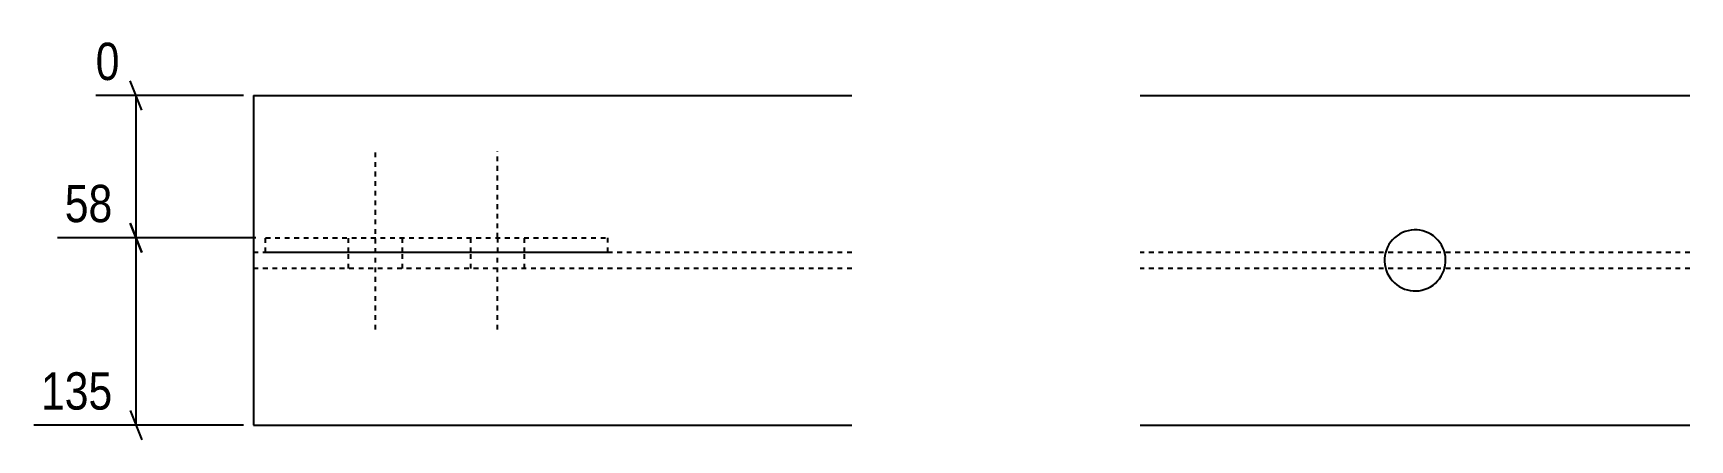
# Model space of a CAD drawing. Header units: millimetres. Extents: x 9 to 27248, y 6 to 1761.
# Drawn here: x 12131 to 12809, y 30 to 196 of the extents above; entities that cross this region are included whole.
import ezdxf

# ---------------------------------------------------------------- set-up
doc = ezdxf.new("R2010")
doc.units = ezdxf.units.MM
doc.linetypes.add('DXK_LINE_DOT2', pattern=[3.9198, 1.9599, -1.9599])
doc.layers.add('MÅLSÆTNING', color=7, linetype='Continuous')
doc.layers.add('STÅL', color=7, linetype='Continuous')
doc.styles.add('Arial Narrow', font='ARIALN.TTF', dxfattribs={"height": 0.2})

msp = doc.modelspace()

# ---------------------------------------------------------------- linework, layer by layer
at = {"layer": 'MÅLSÆTNING', "color": 7, "linetype": 'Continuous'}
for p, q in [((12175.35, 164.6), (12170.55, 176.6)), ((12216.95, 170.6), (12156.4, 170.6)), ((12172.95, 112.38), (12172.95, 170.6)), ((12170.55, 118.38), (12175.35, 106.38)), ((12175.35, 106.38), (12170.55, 118.38)), ((12221.95, 112.38), (12140.82, 112.38)), ((12221.95, 112.38), (12140.82, 112.38)), ((12172.95, 35.6), (12172.95, 112.38)), ((12170.55, 41.6), (12175.35, 29.6)), ((12216.95, 35.6), (12131.07, 35.6))]:
    msp.add_line(p, q, dxfattribs=at)
at = {"layer": 'STÅL', "color": 2, "linetype": 'Continuous'}
for p, q in [((12220.95, 170.6), (12220.95, 35.6)), ((12220.95, 170.6), (12465.95, 170.6)), ((12584.07, 170.6), (12809.07, 170.6)), ((12220.95, 35.6), (12465.95, 35.6)), ((12584.07, 35.6), (12809.07, 35.6))]:
    msp.add_line(p, q, dxfattribs=at)
at = {"layer": 'STÅL', "color": 96, "linetype": 'DXK_LINE_DOT2'}
for p, q in [((12270.95, 74.79), (12270.95, 147.79)), ((12320.95, 112.38), (12320.95, 147.79)), ((12259.95, 106.4), (12259.95, 112.38)), ((12281.95, 106.4), (12281.95, 112.38)), ((12309.95, 106.4), (12309.95, 112.38)), ((12331.95, 106.4), (12331.95, 112.38)), ((12259.95, 99.8), (12259.95, 106.4)), ((12281.95, 99.8), (12281.95, 106.4)), ((12309.95, 99.8), (12309.95, 106.4)), ((12320.95, 74.79), (12320.95, 106.38)), ((12331.95, 99.8), (12331.95, 106.4))]:
    msp.add_line(p, q, dxfattribs=at)
at = {"layer": 'STÅL', "color": 7, "linetype": 'DXK_LINE_DOT2'}
for p, q in [((12225.95, 106.38), (12225.95, 112.38)), ((12225.95, 112.38), (12365.95, 112.38)), ((12320.95, 112.38), (12320.95, 106.38)), ((12365.95, 112.38), (12365.95, 106.38)), ((12465.95, 106.4), (12220.95, 106.4)), ((12365.95, 106.38), (12225.95, 106.38)), ((12809.07, 106.4), (12584.07, 106.4)), ((12465.95, 99.8), (12220.95, 99.8)), ((12809.07, 99.8), (12584.07, 99.8))]:
    msp.add_line(p, q, dxfattribs=at)
at = {"layer": 'STÅL', "color": 2, "linetype": 'Continuous'}
for start, end in [(300.37372, 120.37372), (120.37372, 300.37372)]:
    msp.add_arc((12696.57, 103.1), 12.5, start, end, dxfattribs=at)

# ---------------------------------------------------------------- next in the draw order: wipeouts: each hides what was drawn before it
at = {"color": 0, "linetype": 'Continuous'}
for points in [[(12169.35, 173.8), (12169.35, 196.2), (12153.2, 196.2), (12153.2, 173.8)], [(12166.44, 115.58), (12166.44, 137.98), (12140.54, 137.98), (12140.54, 115.58)], [(12166.44, 38.8), (12166.44, 61.2), (12130.79, 61.2), (12130.79, 38.8)]]:
    msp.add_wipeout(points, dxfattribs=at).dxf.layer = 'MÅLSÆTNING'

# ---------------------------------------------------------------- next in the draw order: texts
at = {"layer": 'MÅLSÆTNING', "color": 3, "linetype": 'Continuous', "style": 'Arial Narrow'}
for s, height, p in [('0', 15.27, (12156.4, 177)), ('58', 15.271, (12143.74, 118.78)), ('135', 15.271, (12133.99, 42))]:
    msp.add_text(s, height=height, dxfattribs=at).set_placement(p)

doc.saveas('drawing.dxf')
